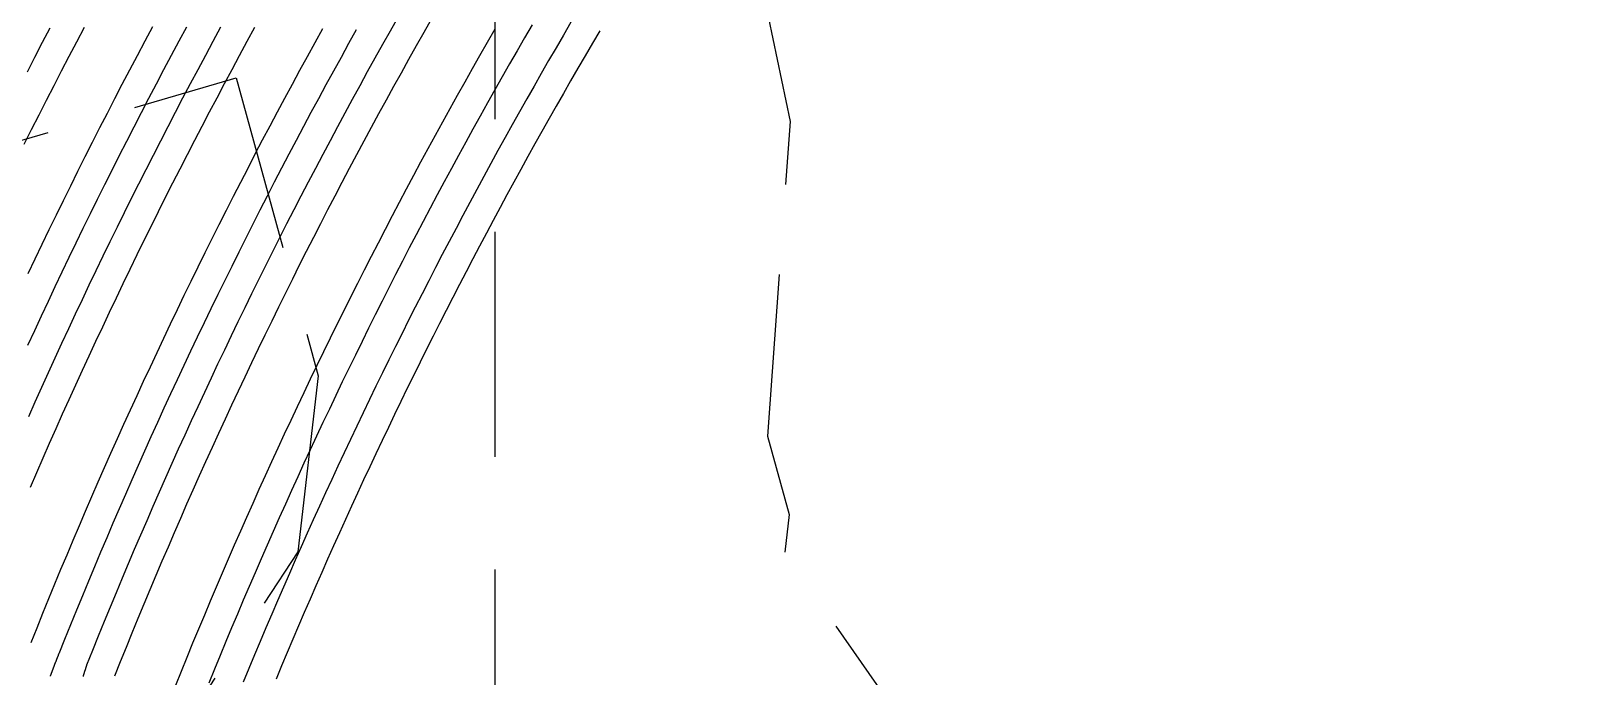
# Model space of a CAD drawing. Header units: inches. Extents: x 2439273 to 2445077, y 7048639 to 7057917.
# Drawn here: x 2442258 to 2442463.2, y 7051545 to 7051631 of the extents above; entities that cross this region are included whole.
import ezdxf

# ---------------------------------------------------------------- set-up
doc = ezdxf.new("R2010")
doc.units = ezdxf.units.IN
doc.header["$LTSCALE"] = 300
doc.header["$MEASUREMENT"] = 0
for name, pattern in [('DASHEDX2', [0.165, 0.125, -0.04]), ('HIDDEN', [0.375, 0.25, -0.125]), ('PHANTOM', [4.25, 3.5, -0.15, 0.15, -0.15, 0.15, -0.15])]:
    doc.linetypes.add(name, pattern=pattern)
for name, color, linetype in [('BOUNDARY', 24, 'PHANTOM'), ('EC', 43, 'DASHEDX2'), ('GRID', 254, 'HIDDEN'), ('new', 3, 'Continuous'), ('PC', 43, 'DASHEDX2')]:
    doc.layers.add(name, color=color, linetype=linetype)

msp = doc.modelspace()

# ---------------------------------------------------------------- linework, layer by layer
at = {"layer": 'BOUNDARY', "color": 7, "linetype": 'Continuous', "flags": 128}
msp.add_lwpolyline([(2442104.79, 7051307.16), (2442104.79, 7051307.16, -0.164597), (2442284.06, 7051796.07), (2442284.06, 7051796.07)], format="xyb", dxfattribs=at)
at = {"layer": 'EC', "color": 43, "linetype": 'DASHEDX2', "flags": 128}
for points in [[(2442251.27, 7051860.74), (2442247.3, 7051835.93), (2442285.09, 7051799.73), (2442290.75, 7051796.96), (2442292.45, 7051794.32), (2442303.15, 7051761.82), (2442343.57, 7051692.77), (2442359.14, 7051618.96), (2442356.14, 7051577.01), (2442359.01, 7051566.55), (2442358.42, 7051561.45), (2442386.57, 7051521.09), (2442347.57, 7051477.85), (2442342.18, 7051447.57), (2442340.39, 7051441.42), (2442341.66, 7051427.46), (2442359.11, 7051429.33), (2442375.18, 7051420.05), (2442395.01, 7051453.34), (2442400.7, 7051501.07), (2442470.99, 7051494.44), (2442435.4, 7051466.06), (2442491.42, 7051452.29), (2442542.23, 7051423.39), (2442573.16, 7051414.58), (2442639.65, 7051351.27), (2442654.22, 7051332.69), (2442603.46, 7051321.11), (2442621.87, 7051282.74)], [(2442071.61, 7051677.76), (2442096.25, 7051642.84), (2442114.49, 7051559.53), (2442250.7, 7051614.69), (2442285.36, 7051624.75), (2442296.26, 7051585.06), (2442293.55, 7051561.58), (2442272.58, 7051529.65), (2442222.64, 7051461.48), (2442252.19, 7051451.12), (2442264.56, 7051426.34), (2442271.66, 7051379.2), (2442206.41, 7051336.38), (2442211.12, 7051326.1), (2442226.63, 7051299.08)]]:
    msp.add_lwpolyline(points, dxfattribs=at)
at = {"layer": 'GRID', "linetype": 'HIDDEN', "ltscale": 0.4}
msp.add_line((2442319.86, 7049369.24), (2442319.86, 7057765.42), dxfattribs=at)
at = {"layer": 'new', "color": 3, "linetype": 'PHANTOM', "flags": 128}
msp.add_lwpolyline([(2442104.79, 7051307.16), (2442104.79, 7051307.16, -0.164597), (2442284.06, 7051796.07), (2442284.06, 7051796.07)], format="xyb", dxfattribs=at)
at = {"layer": 'PC', "color": 24, "linetype": 'Continuous', "flags": 128}
for points in [[(2442306.88, 7051632.81), (2442305.85, 7051631), (2442304.83, 7051629.18), (2442303.82, 7051627.36), (2442302.81, 7051625.54), (2442301.81, 7051623.71), (2442300.81, 7051621.88), (2442299.82, 7051620.05), (2442298.83, 7051618.22), (2442297.85, 7051616.38), (2442296.87, 7051614.54), (2442295.9, 7051612.7), (2442294.93, 7051610.85), (2442293.97, 7051609.01), (2442293.02, 7051607.15), (2442292.07, 7051605.3), (2442291.13, 7051603.44), (2442290.19, 7051601.58), (2442289.26, 7051599.72), (2442288.33, 7051597.85), (2442287.41, 7051595.99), (2442286.49, 7051594.12), (2442285.58, 7051592.24), (2442284.68, 7051590.37), (2442283.78, 7051588.49), (2442282.88, 7051586.6), (2442282, 7051584.72), (2442281.11, 7051582.83), (2442280.24, 7051580.94), (2442279.37, 7051579.05), (2442278.5, 7051577.16), (2442277.64, 7051575.26), (2442276.79, 7051573.36), (2442275.94, 7051571.46), (2442275.1, 7051569.55), (2442274.26, 7051567.65), (2442273.43, 7051565.74), (2442272.6, 7051563.82), (2442271.78, 7051561.91), (2442270.97, 7051559.99), (2442270.16, 7051558.07), (2442269.35, 7051556.15), (2442268.56, 7051554.23), (2442267.77, 7051552.3), (2442266.98, 7051550.37), (2442266.2, 7051548.44), (2442265.42, 7051546.51)], [(2442311.37, 7051632.62), (2442310.35, 7051630.82), (2442309.33, 7051629.02), (2442308.32, 7051627.21), (2442307.31, 7051625.4), (2442306.31, 7051623.59), (2442305.31, 7051621.78), (2442304.32, 7051619.96), (2442303.33, 7051618.14), (2442302.35, 7051616.32), (2442301.37, 7051614.49), (2442300.4, 7051612.66), (2442299.43, 7051610.83), (2442298.48, 7051608.99), (2442297.52, 7051607.16), (2442296.57, 7051605.32), (2442295.63, 7051603.47), (2442294.69, 7051601.63), (2442293.76, 7051599.78), (2442292.83, 7051597.93), (2442291.91, 7051596.07), (2442290.99, 7051594.21), (2442290.08, 7051592.35), (2442289.18, 7051590.49), (2442288.28, 7051588.63), (2442287.39, 7051586.76), (2442286.5, 7051584.89), (2442285.61, 7051583.01), (2442284.74, 7051581.14), (2442283.87, 7051579.26), (2442283, 7051577.38), (2442282.14, 7051575.5), (2442281.28, 7051573.61), (2442280.44, 7051571.72), (2442279.59, 7051569.83), (2442278.75, 7051567.94), (2442277.92, 7051566.04), (2442277.1, 7051564.14), (2442276.27, 7051562.24), (2442275.46, 7051560.34), (2442274.65, 7051558.43), (2442273.85, 7051556.52), (2442273.05, 7051554.61), (2442272.25, 7051552.7), (2442271.47, 7051550.78), (2442270.69, 7051548.87), (2442269.91, 7051546.95), (2442269.14, 7051545.02)], [(2442329.94, 7051632.16), (2442328.94, 7051630.46), (2442327.95, 7051628.76), (2442326.97, 7051627.06), (2442325.99, 7051625.35), (2442325.02, 7051623.65), (2442324.05, 7051621.94), (2442323.09, 7051620.23), (2442322.13, 7051618.51), (2442321.17, 7051616.79), (2442320.22, 7051615.07), (2442319.28, 7051613.35), (2442318.34, 7051611.62), (2442317.4, 7051609.89), (2442316.47, 7051608.16), (2442315.55, 7051606.43), (2442314.63, 7051604.69), (2442313.71, 7051602.95), (2442312.8, 7051601.21), (2442311.9, 7051599.47), (2442310.99, 7051597.72), (2442310.1, 7051595.97), (2442309.21, 7051594.22), (2442308.32, 7051592.47), (2442307.44, 7051590.71), (2442306.56, 7051588.95), (2442305.69, 7051587.19), (2442304.83, 7051585.43), (2442303.96, 7051583.66), (2442303.11, 7051581.89), (2442302.26, 7051580.12), (2442301.41, 7051578.35), (2442300.57, 7051576.57), (2442299.73, 7051574.79), (2442298.9, 7051573.01), (2442298.07, 7051571.23), (2442297.25, 7051569.44), (2442296.43, 7051567.66), (2442295.62, 7051565.87), (2442294.82, 7051564.08), (2442294.01, 7051562.28), (2442293.22, 7051560.48), (2442292.43, 7051558.69), (2442291.64, 7051556.88), (2442290.86, 7051555.08), (2442290.08, 7051553.28), (2442289.31, 7051551.47), (2442288.55, 7051549.66), (2442287.78, 7051547.85), (2442287.03, 7051546.03), (2442286.28, 7051544.22)], [(2442265.1, 7051631.47), (2442264.08, 7051629.53), (2442263.06, 7051627.59), (2442262.05, 7051625.64), (2442261.04, 7051623.69), (2442260.04, 7051621.74), (2442259.05, 7051619.79), (2442258.06, 7051617.83), (2442257.08, 7051615.87)], [(2442260.54, 7051631.4), (2442259.52, 7051629.45), (2442258.5, 7051627.49), (2442257.49, 7051625.53)], [(2442278.74, 7051631.53), (2442277.72, 7051629.64), (2442276.7, 7051627.73), (2442275.69, 7051625.83), (2442274.68, 7051623.92), (2442273.68, 7051622.01), (2442272.69, 7051620.1), (2442271.7, 7051618.18), (2442270.72, 7051616.26), (2442269.74, 7051614.34), (2442268.77, 7051612.41), (2442267.81, 7051610.48), (2442266.85, 7051608.55), (2442265.89, 7051606.62), (2442264.94, 7051604.68), (2442264, 7051602.74), (2442263.06, 7051600.8), (2442262.13, 7051598.86), (2442261.21, 7051596.91), (2442260.29, 7051594.96), (2442259.38, 7051593), (2442258.47, 7051591.05), (2442257.57, 7051589.09)], [(2442274.2, 7051631.54), (2442273.18, 7051629.63), (2442272.16, 7051627.71), (2442271.15, 7051625.79), (2442270.14, 7051623.87), (2442269.14, 7051621.95), (2442268.15, 7051620.02), (2442267.16, 7051618.09), (2442266.18, 7051616.15), (2442265.2, 7051614.22), (2442264.23, 7051612.28), (2442263.27, 7051610.34), (2442262.31, 7051608.39), (2442261.35, 7051606.44), (2442260.4, 7051604.49), (2442259.46, 7051602.54), (2442258.53, 7051600.58), (2442257.6, 7051598.63)], [(2442283.27, 7051631.51), (2442282.25, 7051629.62), (2442281.24, 7051627.73), (2442280.22, 7051625.84), (2442279.22, 7051623.95), (2442278.22, 7051622.05), (2442277.23, 7051620.15), (2442276.24, 7051618.25), (2442275.25, 7051616.34), (2442274.28, 7051614.43), (2442273.31, 7051612.52), (2442272.34, 7051610.61), (2442271.38, 7051608.69), (2442270.43, 7051606.77), (2442269.48, 7051604.85), (2442268.54, 7051602.92), (2442267.6, 7051600.99), (2442266.67, 7051599.06), (2442265.74, 7051597.13), (2442264.82, 7051595.19), (2442263.91, 7051593.25), (2442263, 7051591.31), (2442262.1, 7051589.36), (2442261.2, 7051587.42), (2442260.31, 7051585.47), (2442259.42, 7051583.51), (2442258.54, 7051581.56), (2442257.67, 7051579.6)], [(2442287.8, 7051631.45), (2442286.78, 7051629.58), (2442285.76, 7051627.71), (2442284.75, 7051625.83), (2442283.75, 7051623.95), (2442282.75, 7051622.07), (2442281.76, 7051620.18), (2442280.77, 7051618.29), (2442279.78, 7051616.4), (2442278.81, 7051614.5), (2442277.84, 7051612.61), (2442276.87, 7051610.71), (2442275.91, 7051608.8), (2442274.96, 7051606.9), (2442274.01, 7051604.99), (2442273.06, 7051603.08), (2442272.13, 7051601.16), (2442271.2, 7051599.24), (2442270.27, 7051597.32), (2442269.35, 7051595.4), (2442268.43, 7051593.47), (2442267.53, 7051591.55), (2442266.62, 7051589.61), (2442265.72, 7051587.68), (2442264.83, 7051585.74), (2442263.95, 7051583.8), (2442263.07, 7051581.86), (2442262.19, 7051579.92), (2442261.32, 7051577.97), (2442260.46, 7051576.02), (2442259.6, 7051574.07), (2442258.75, 7051572.11), (2442257.91, 7051570.16)], [(2442296.84, 7051631.27), (2442295.82, 7051629.43), (2442294.8, 7051627.58), (2442293.79, 7051625.73), (2442292.79, 7051623.88), (2442291.79, 7051622.02), (2442290.8, 7051620.17), (2442289.81, 7051618.3), (2442288.83, 7051616.44), (2442287.85, 7051614.57), (2442286.88, 7051612.7), (2442285.91, 7051610.83), (2442284.95, 7051608.95), (2442284, 7051607.07), (2442283.05, 7051605.19), (2442282.11, 7051603.31), (2442281.17, 7051601.42), (2442280.24, 7051599.53), (2442279.31, 7051597.64), (2442278.39, 7051595.74), (2442277.47, 7051593.84), (2442276.56, 7051591.94), (2442275.66, 7051590.04), (2442274.76, 7051588.13), (2442273.87, 7051586.22), (2442272.98, 7051584.31), (2442272.1, 7051582.4), (2442271.22, 7051580.48), (2442270.35, 7051578.56), (2442269.49, 7051576.64), (2442268.63, 7051574.71), (2442267.78, 7051572.79), (2442266.93, 7051570.86), (2442266.09, 7051568.93), (2442265.25, 7051566.99), (2442264.42, 7051565.05), (2442263.6, 7051563.11), (2442262.78, 7051561.17), (2442261.97, 7051559.23), (2442261.16, 7051557.28), (2442260.36, 7051555.33), (2442259.57, 7051553.38), (2442258.78, 7051551.42), (2442257.99, 7051549.47)], [(2442301.35, 7051631.15), (2442300.33, 7051629.32), (2442299.32, 7051627.48), (2442298.31, 7051625.65), (2442297.3, 7051623.81), (2442296.3, 7051621.97), (2442295.31, 7051620.12), (2442294.32, 7051618.27), (2442293.34, 7051616.42), (2442292.36, 7051614.57), (2442291.39, 7051612.71), (2442290.43, 7051610.85), (2442289.47, 7051608.99), (2442288.51, 7051607.13), (2442287.56, 7051605.26), (2442286.62, 7051603.39), (2442285.68, 7051601.51), (2442284.75, 7051599.64), (2442283.82, 7051597.76), (2442282.9, 7051595.88), (2442281.99, 7051593.99), (2442281.08, 7051592.1), (2442280.17, 7051590.21), (2442279.27, 7051588.32), (2442278.38, 7051586.43), (2442277.49, 7051584.53), (2442276.61, 7051582.63), (2442275.73, 7051580.72), (2442274.86, 7051578.82), (2442274, 7051576.91), (2442273.14, 7051575), (2442272.29, 7051573.09), (2442271.44, 7051571.17), (2442270.6, 7051569.25), (2442269.76, 7051567.33), (2442268.93, 7051565.41), (2442268.1, 7051563.48), (2442267.28, 7051561.55), (2442266.47, 7051559.62), (2442265.66, 7051557.69), (2442264.86, 7051555.75), (2442264.06, 7051553.81), (2442263.27, 7051551.87), (2442262.49, 7051549.93), (2442261.71, 7051547.99)], [(2442319.8, 7051631.23), (2442318.79, 7051629.47), (2442317.78, 7051627.71), (2442316.78, 7051625.95), (2442315.79, 7051624.18), (2442314.8, 7051622.41), (2442313.81, 7051620.64), (2442312.83, 7051618.86), (2442311.86, 7051617.08), (2442310.89, 7051615.3), (2442309.92, 7051613.52), (2442308.97, 7051611.73), (2442308.01, 7051609.94), (2442307.06, 7051608.15), (2442306.12, 7051606.35), (2442305.18, 7051604.56), (2442304.25, 7051602.75), (2442303.32, 7051600.95), (2442302.4, 7051599.14), (2442301.49, 7051597.34), (2442300.57, 7051595.52), (2442299.67, 7051593.71), (2442298.77, 7051591.89), (2442297.87, 7051590.07), (2442296.98, 7051588.25), (2442296.1, 7051586.43), (2442295.22, 7051584.6), (2442294.35, 7051582.77), (2442293.48, 7051580.94), (2442292.62, 7051579.1), (2442291.76, 7051577.26), (2442290.91, 7051575.42), (2442290.06, 7051573.58), (2442289.22, 7051571.74), (2442288.38, 7051569.89), (2442287.55, 7051568.04), (2442286.73, 7051566.18), (2442285.91, 7051564.33), (2442285.09, 7051562.47), (2442284.29, 7051560.61), (2442283.48, 7051558.75), (2442282.68, 7051556.89), (2442281.89, 7051555.02), (2442281.11, 7051553.15), (2442280.33, 7051551.28), (2442279.55, 7051549.41), (2442278.78, 7051547.53), (2442278.01, 7051545.65), (2442277.26, 7051543.77)], [(2442324.77, 7051631.82), (2442323.76, 7051630.09), (2442322.77, 7051628.36), (2442321.77, 7051626.63), (2442320.79, 7051624.9), (2442319.8, 7051623.16), (2442318.83, 7051621.42), (2442317.85, 7051619.67), (2442316.89, 7051617.93), (2442315.92, 7051616.18), (2442314.97, 7051614.43), (2442314.01, 7051612.67), (2442313.07, 7051610.92), (2442312.13, 7051609.16), (2442311.19, 7051607.39), (2442310.26, 7051605.63), (2442309.33, 7051603.86), (2442308.41, 7051602.09), (2442307.49, 7051600.31), (2442306.58, 7051598.54), (2442305.68, 7051596.76), (2442304.78, 7051594.98), (2442303.88, 7051593.19), (2442302.99, 7051591.41), (2442302.11, 7051589.62), (2442301.23, 7051587.82), (2442300.35, 7051586.03), (2442299.48, 7051584.23), (2442298.62, 7051582.43), (2442297.76, 7051580.63), (2442296.91, 7051578.83), (2442296.06, 7051577.02), (2442295.21, 7051575.21), (2442294.38, 7051573.4), (2442293.54, 7051571.58), (2442292.72, 7051569.77), (2442291.9, 7051567.95), (2442291.08, 7051566.13), (2442290.27, 7051564.3), (2442289.46, 7051562.48), (2442288.66, 7051560.65), (2442287.87, 7051558.82), (2442287.08, 7051556.98), (2442286.29, 7051555.15), (2442285.51, 7051553.31), (2442284.74, 7051551.47), (2442283.97, 7051549.63), (2442283.21, 7051547.78), (2442282.45, 7051545.94), (2442281.7, 7051544.09)], [(2442333.78, 7051631.04), (2442332.8, 7051629.38), (2442331.83, 7051627.71), (2442330.86, 7051626.03), (2442329.89, 7051624.36), (2442328.93, 7051622.68), (2442327.97, 7051621), (2442327.02, 7051619.32), (2442326.08, 7051617.63), (2442325.13, 7051615.95), (2442324.2, 7051614.26), (2442323.26, 7051612.56), (2442322.34, 7051610.87), (2442321.41, 7051609.17), (2442320.49, 7051607.47), (2442319.58, 7051605.76), (2442318.67, 7051604.06), (2442317.77, 7051602.35), (2442316.87, 7051600.64), (2442315.97, 7051598.92), (2442315.08, 7051597.21), (2442314.2, 7051595.49), (2442313.32, 7051593.77), (2442312.44, 7051592.04), (2442311.57, 7051590.32), (2442310.71, 7051588.59), (2442309.85, 7051586.86), (2442308.99, 7051585.12), (2442308.14, 7051583.39), (2442307.29, 7051581.65), (2442306.45, 7051579.91), (2442305.62, 7051578.17), (2442304.78, 7051576.42), (2442303.96, 7051574.67), (2442303.14, 7051572.92), (2442302.32, 7051571.17), (2442301.51, 7051569.42), (2442300.7, 7051567.66), (2442299.9, 7051565.9), (2442299.1, 7051564.14), (2442298.31, 7051562.38), (2442297.52, 7051560.61), (2442296.74, 7051558.84), (2442295.96, 7051557.07), (2442295.19, 7051555.3), (2442294.42, 7051553.53), (2442293.66, 7051551.75), (2442292.9, 7051549.97), (2442292.15, 7051548.19), (2442291.4, 7051546.41), (2442290.66, 7051544.62)], [(2442261.71, 7051547.99), (2442261.69, 7051547.95), (2442261.68, 7051547.91), (2442261.66, 7051547.87), (2442261.65, 7051547.83), (2442261.63, 7051547.79), (2442261.62, 7051547.75), (2442261.6, 7051547.71), (2442261.58, 7051547.67), (2442261.57, 7051547.63), (2442261.55, 7051547.59), (2442261.54, 7051547.55), (2442261.52, 7051547.51), (2442261.51, 7051547.47), (2442261.49, 7051547.44), (2442261.48, 7051547.4), (2442261.46, 7051547.36), (2442261.44, 7051547.32), (2442261.43, 7051547.28), (2442261.41, 7051547.24), (2442261.4, 7051547.2), (2442261.38, 7051547.16), (2442261.37, 7051547.12), (2442261.35, 7051547.08), (2442261.34, 7051547.04), (2442261.32, 7051547), (2442261.31, 7051546.96), (2442261.29, 7051546.92), (2442261.28, 7051546.88), (2442261.26, 7051546.84), (2442261.25, 7051546.8), (2442261.23, 7051546.76), (2442261.21, 7051546.72), (2442261.2, 7051546.69), (2442261.18, 7051546.65), (2442261.17, 7051546.61), (2442261.15, 7051546.57), (2442261.14, 7051546.53), (2442261.12, 7051546.49), (2442261.11, 7051546.45), (2442261.09, 7051546.41), (2442261.08, 7051546.37), (2442261.06, 7051546.33), (2442261.05, 7051546.29), (2442261.03, 7051546.25), (2442261.02, 7051546.21), (2442261, 7051546.17), (2442260.99, 7051546.13), (2442260.97, 7051546.09), (2442260.96, 7051546.05), (2442260.94, 7051546.01), (2442260.93, 7051545.97), (2442260.91, 7051545.93), (2442260.9, 7051545.89), (2442260.88, 7051545.85), (2442260.87, 7051545.81), (2442260.85, 7051545.77), (2442260.84, 7051545.73), (2442260.82, 7051545.7), (2442260.81, 7051545.66), (2442260.79, 7051545.62), (2442260.78, 7051545.58), (2442260.77, 7051545.54), (2442260.75, 7051545.5), (2442260.74, 7051545.46), (2442260.72, 7051545.42), (2442260.71, 7051545.38), (2442260.69, 7051545.34), (2442260.68, 7051545.3), (2442260.66, 7051545.26), (2442260.65, 7051545.22), (2442260.63, 7051545.18), (2442260.62, 7051545.14), (2442260.6, 7051545.1), (2442260.59, 7051545.06), (2442260.57, 7051545.02)], [(2442265.42, 7051546.51), (2442265.41, 7051546.47), (2442265.4, 7051546.44), (2442265.39, 7051546.41), (2442265.38, 7051546.37), (2442265.37, 7051546.34), (2442265.36, 7051546.31), (2442265.35, 7051546.28), (2442265.34, 7051546.24), (2442265.33, 7051546.21), (2442265.32, 7051546.18), (2442265.31, 7051546.14), (2442265.3, 7051546.11), (2442265.29, 7051546.08), (2442265.28, 7051546.05), (2442265.27, 7051546.01), (2442265.26, 7051545.98), (2442265.25, 7051545.95), (2442265.24, 7051545.91), (2442265.23, 7051545.88), (2442265.22, 7051545.85), (2442265.21, 7051545.82), (2442265.2, 7051545.78), (2442265.18, 7051545.75), (2442265.17, 7051545.72), (2442265.16, 7051545.69), (2442265.15, 7051545.65), (2442265.14, 7051545.62), (2442265.13, 7051545.59), (2442265.12, 7051545.55), (2442265.11, 7051545.52), (2442265.1, 7051545.49), (2442265.09, 7051545.46), (2442265.08, 7051545.42), (2442265.07, 7051545.39), (2442265.06, 7051545.36), (2442265.05, 7051545.32), (2442265.04, 7051545.29), (2442265.03, 7051545.26), (2442265.02, 7051545.23), (2442265.01, 7051545.19), (2442265, 7051545.16), (2442264.99, 7051545.13), (2442264.98, 7051545.09), (2442264.97, 7051545.06), (2442264.96, 7051545.03), (2442264.95, 7051545)]]:
    msp.add_lwpolyline(points, dxfattribs=at)

doc.saveas('drawing.dxf')
